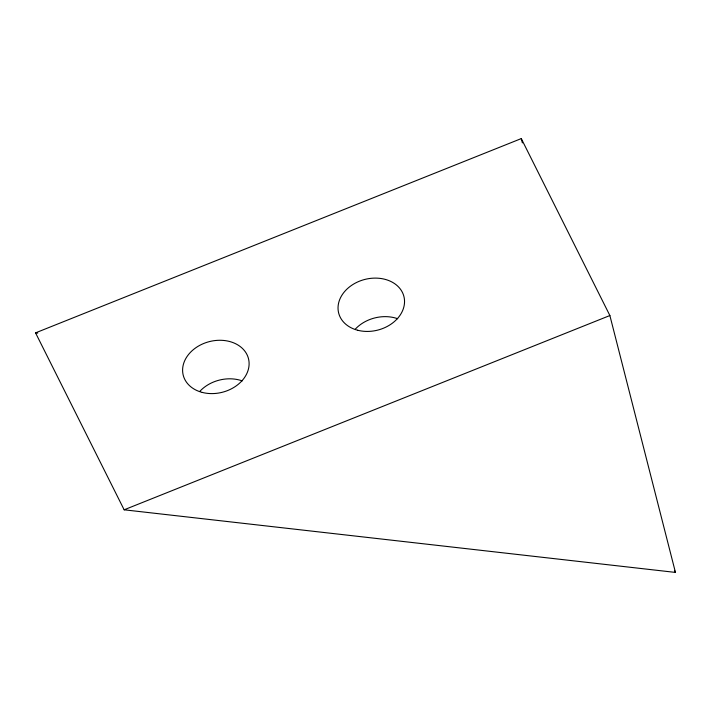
<?xml version="1.0" encoding="UTF-8"?>
<svg xmlns="http://www.w3.org/2000/svg" width="711" height="711" viewBox="0 0 711 711"><rect width="100%" height="100%" fill="white"/><g stroke="black" fill="none" stroke-linecap="round" stroke-linejoin="round"><path stroke-width="1.07" d="M35.55 332.864L521.279 138.592L609.878 315.533L675.45 572.408L124.149 509.805L35.55 332.864L37.754 333.112M124.149 509.805L609.878 315.533M674.463 570.426L675.45 572.408M521.279 138.592L522.372 142.893M199.915 391.254A33.666 26.147 -14.3 0 1 242.22 380.892M355.349 329.086A33.666 26.147 -14.3 0 1 397.653 318.724M202.226 392.41A33.666 26.147 -14.3 0 0 248.939 361.037A33.666 26.147 -14.3 0 0 196.396 347.368A33.666 26.147 -14.3 0 0 202.226 392.41M357.66 330.242A33.666 26.147 -14.3 0 0 404.372 298.869A33.666 26.147 -14.3 0 0 351.829 285.2A33.666 26.147 -14.3 0 0 357.66 330.242"/></g></svg>
